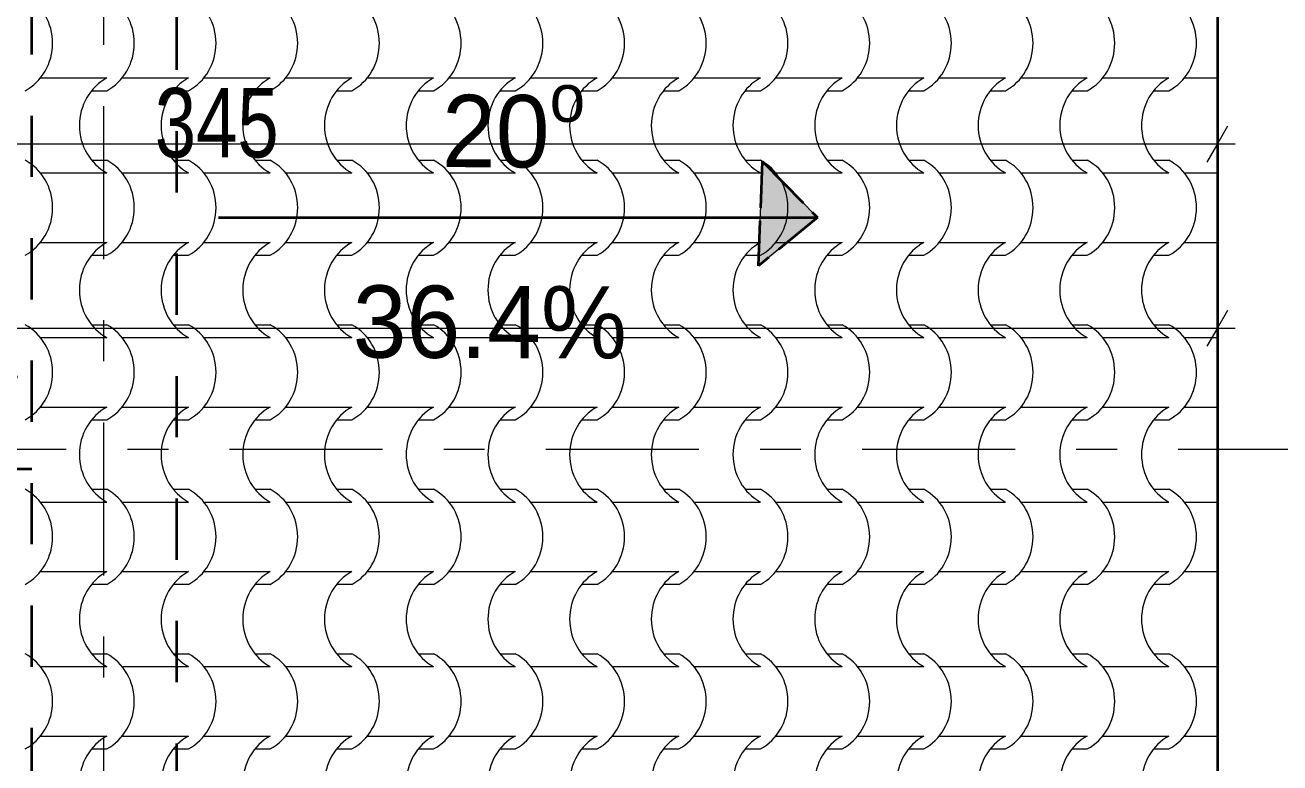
# Model space of a CAD drawing. Header units: millimetres. Extents: x -440 to 2671, y 0 to 297.
# Drawn here: x -122.05 to -78.66, y 149.15 to 174.66 of the extents above; entities that cross this region are included whole.
import ezdxf

# ---------------------------------------------------------------- set-up
doc = ezdxf.new("R2010")
doc.units = ezdxf.units.MM
doc.header["$MEASUREMENT"] = 0
doc.set_wipeout_variables(frame=1)
for name, pattern in [('- Двойно прекъснати линии', [10.936111, 5.291667, -2.116667, 1.411111, -2.116667]), ('- Прекъснати линия', [4.233333, 2.116667, -2.116667]), ('- Скирити линии', [2.45, 2, -0.45]), ('Wipeout_Contour', [1000, 0, -1000])]:
    doc.linetypes.add(name, pattern=pattern)
for name, color, linetype, lineweight, true_color in [('1', 7, 'Continuous', 13, 0x2b2b2b), ('46', 7, 'Continuous', 35, 0x4e4e4e), ('65', 7, 'Continuous', 20, 0x4e4e4e), ('85', 7, 'Continuous', 20, 0x404040)]:
    doc.layers.add(name, color=color, linetype=linetype, lineweight=lineweight, true_color=true_color)
doc.layers.add('102', color=254, linetype='Continuous', lineweight=15)
doc.layers.add('41', color=7, linetype='Continuous', lineweight=35)
doc.styles.add('GENERATED_STYLE_4', font='GOTHIC.TTF')
doc.styles.add('GENERATED_STYLE_6', font='GOTHIC.TTF')

# ---------------------------------------------------------------- blocks, each defined once
blk = doc.blocks.new('*X47')
at = {"layer": '102', "color": 254, "linetype": 'Continuous', "lineweight": 15}
for p, q in [((318.67, 172.83), (319.816, 172.83)), ((319.816, 172.83), (320.962, 172.83)), ((321.495, 172.83), (322.641, 172.83)), ((322.641, 172.83), (323.787, 172.83)), ((324.321, 172.83), (325.467, 172.83)), ((325.467, 172.83), (326.612, 172.83)), ((327.146, 172.83), (328.292, 172.83)), ((328.292, 172.83), (329.438, 172.83)), ((329.972, 172.83), (331.117, 172.83)), ((331.117, 172.83), (332.263, 172.83)), ((332.797, 172.83), (333.943, 172.83)), ((333.943, 172.83), (335.089, 172.83)), ((335.622, 172.83), (336.768, 172.83)), ((336.768, 172.83), (337.914, 172.83)), ((338.448, 172.83), (339.594, 172.83)), ((339.594, 172.83), (340.739, 172.83)), ((341.273, 172.83), (342.419, 172.83)), ((342.419, 172.83), (343.565, 172.83)), ((344.099, 172.83), (345.244, 172.83)), ((345.244, 172.83), (346.39, 172.83)), ((346.924, 172.83), (348.07, 172.83)), ((348.07, 172.83), (349.216, 172.83)), ((349.749, 172.83), (350.895, 172.83)), ((350.895, 172.83), (352.041, 172.83)), ((352.575, 172.83), (353.721, 172.83)), ((353.721, 172.83), (354.866, 172.83)), ((355.4, 172.83), (356.546, 172.83)), ((356.546, 172.83), (357.692, 172.83)), ((358.225, 172.83), (359.371, 172.83)), ((320.435, 172.39), (320.962, 172.39)), ((323.26, 172.39), (323.787, 172.39)), ((326.086, 172.39), (326.612, 172.39)), ((328.911, 172.39), (329.438, 172.39)), ((331.736, 172.39), (332.263, 172.39)), ((334.562, 172.39), (335.089, 172.39)), ((337.387, 172.39), (337.914, 172.39)), ((340.213, 172.39), (340.739, 172.39)), ((343.038, 172.39), (343.565, 172.39)), ((345.863, 172.39), (346.39, 172.39)), ((348.689, 172.39), (349.216, 172.39)), ((351.514, 172.39), (352.041, 172.39)), ((354.34, 172.39), (354.866, 172.39)), ((357.165, 172.39), (357.692, 172.39)), ((320.435, 169.985), (320.962, 169.985)), ((323.26, 169.985), (323.787, 169.985)), ((326.086, 169.985), (326.612, 169.985)), ((328.911, 169.985), (329.438, 169.985)), ((331.736, 169.985), (332.263, 169.985)), ((334.562, 169.985), (335.089, 169.985)), ((337.387, 169.985), (337.914, 169.985)), ((340.213, 169.985), (340.739, 169.985)), ((343.038, 169.985), (343.565, 169.985)), ((345.863, 169.985), (346.39, 169.985)), ((348.689, 169.985), (349.216, 169.985)), ((351.514, 169.985), (352.041, 169.985)), ((354.34, 169.985), (354.866, 169.985)), ((357.165, 169.985), (357.692, 169.985)), ((318.67, 169.545), (319.816, 169.545)), ((319.816, 169.545), (320.962, 169.545)), ((321.495, 169.545), (322.641, 169.545)), ((322.641, 169.545), (323.787, 169.545)), ((324.321, 169.545), (325.467, 169.545)), ((325.467, 169.545), (326.612, 169.545)), ((327.146, 169.545), (328.292, 169.545)), ((328.292, 169.545), (329.438, 169.545)), ((329.972, 169.545), (331.117, 169.545)), ((331.117, 169.545), (332.263, 169.545)), ((332.797, 169.545), (333.943, 169.545)), ((333.943, 169.545), (335.089, 169.545)), ((335.622, 169.545), (336.768, 169.545)), ((336.768, 169.545), (337.914, 169.545)), ((338.448, 169.545), (339.594, 169.545)), ((339.594, 169.545), (340.739, 169.545)), ((341.273, 169.545), (342.419, 169.545)), ((342.419, 169.545), (343.565, 169.545)), ((344.099, 169.545), (345.244, 169.545)), ((345.244, 169.545), (346.39, 169.545)), ((346.924, 169.545), (348.07, 169.545)), ((348.07, 169.545), (349.216, 169.545)), ((349.749, 169.545), (350.895, 169.545)), ((350.895, 169.545), (352.041, 169.545)), ((352.575, 169.545), (353.721, 169.545)), ((353.721, 169.545), (354.866, 169.545)), ((355.4, 169.545), (356.546, 169.545)), ((356.546, 169.545), (357.692, 169.545)), ((358.225, 169.545), (359.371, 169.545)), ((318.67, 167.14), (319.816, 167.14)), ((319.816, 167.14), (320.962, 167.14)), ((321.495, 167.14), (322.641, 167.14)), ((322.641, 167.14), (323.787, 167.14)), ((324.321, 167.14), (325.467, 167.14)), ((325.467, 167.14), (326.612, 167.14)), ((327.146, 167.14), (328.292, 167.14)), ((328.292, 167.14), (329.438, 167.14)), ((329.972, 167.14), (331.117, 167.14)), ((331.117, 167.14), (332.263, 167.14)), ((332.797, 167.14), (333.943, 167.14)), ((333.943, 167.14), (335.089, 167.14)), ((335.622, 167.14), (336.768, 167.14)), ((336.768, 167.14), (337.914, 167.14)), ((338.448, 167.14), (339.594, 167.14)), ((339.594, 167.14), (340.739, 167.14)), ((341.273, 167.14), (342.419, 167.14)), ((342.419, 167.14), (343.565, 167.14)), ((344.099, 167.14), (345.244, 167.14)), ((345.244, 167.14), (346.39, 167.14)), ((346.924, 167.14), (348.07, 167.14)), ((348.07, 167.14), (349.216, 167.14)), ((349.749, 167.14), (350.895, 167.14)), ((350.895, 167.14), (352.041, 167.14)), ((352.575, 167.14), (353.721, 167.14)), ((353.721, 167.14), (354.866, 167.14)), ((355.4, 167.14), (356.546, 167.14)), ((356.546, 167.14), (357.692, 167.14)), ((358.225, 167.14), (359.371, 167.14)), ((320.435, 166.7), (320.962, 166.7)), ((323.26, 166.7), (323.787, 166.7)), ((326.086, 166.7), (326.612, 166.7)), ((328.911, 166.7), (329.438, 166.7)), ((331.736, 166.7), (332.263, 166.7)), ((334.562, 166.7), (335.089, 166.7)), ((337.387, 166.7), (337.914, 166.7)), ((340.213, 166.7), (340.739, 166.7)), ((343.038, 166.7), (343.565, 166.7)), ((345.863, 166.7), (346.39, 166.7)), ((348.689, 166.7), (349.216, 166.7)), ((351.514, 166.7), (352.041, 166.7)), ((354.34, 166.7), (354.866, 166.7)), ((357.165, 166.7), (357.692, 166.7)), ((320.435, 164.295), (320.962, 164.295)), ((323.26, 164.295), (323.787, 164.295)), ((326.086, 164.295), (326.612, 164.295)), ((328.911, 164.295), (329.438, 164.295)), ((331.736, 164.295), (332.263, 164.295)), ((334.562, 164.295), (335.089, 164.295)), ((337.387, 164.295), (337.914, 164.295)), ((340.213, 164.295), (340.739, 164.295)), ((343.038, 164.295), (343.565, 164.295)), ((345.863, 164.295), (346.39, 164.295)), ((348.689, 164.295), (349.216, 164.295)), ((351.514, 164.295), (352.041, 164.295)), ((354.34, 164.295), (354.866, 164.295)), ((357.165, 164.295), (357.692, 164.295)), ((318.67, 163.855), (319.816, 163.855)), ((319.816, 163.855), (320.962, 163.855)), ((321.495, 163.855), (322.641, 163.855)), ((322.641, 163.855), (323.787, 163.855)), ((324.321, 163.855), (325.467, 163.855)), ((325.467, 163.855), (326.612, 163.855)), ((327.146, 163.855), (328.292, 163.855)), ((328.292, 163.855), (329.438, 163.855)), ((329.972, 163.855), (331.117, 163.855)), ((331.117, 163.855), (332.263, 163.855)), ((332.797, 163.855), (333.943, 163.855)), ((333.943, 163.855), (335.089, 163.855)), ((335.622, 163.855), (336.768, 163.855)), ((336.768, 163.855), (337.914, 163.855)), ((338.448, 163.855), (339.594, 163.855)), ((339.594, 163.855), (340.739, 163.855)), ((341.273, 163.855), (342.419, 163.855)), ((342.419, 163.855), (343.565, 163.855)), ((344.099, 163.855), (345.244, 163.855)), ((345.244, 163.855), (346.39, 163.855)), ((346.924, 163.855), (348.07, 163.855)), ((348.07, 163.855), (349.216, 163.855)), ((349.749, 163.855), (350.895, 163.855)), ((350.895, 163.855), (352.041, 163.855)), ((352.575, 163.855), (353.721, 163.855)), ((353.721, 163.855), (354.866, 163.855)), ((355.4, 163.855), (356.546, 163.855)), ((356.546, 163.855), (357.692, 163.855)), ((358.225, 163.855), (359.371, 163.855)), ((318.67, 161.451), (319.816, 161.451)), ((319.816, 161.451), (320.962, 161.451)), ((321.495, 161.451), (322.641, 161.451)), ((322.641, 161.451), (323.787, 161.451)), ((324.321, 161.451), (325.467, 161.451)), ((325.467, 161.451), (326.612, 161.451)), ((327.146, 161.451), (328.292, 161.451)), ((328.292, 161.451), (329.438, 161.451)), ((329.972, 161.451), (331.117, 161.451)), ((331.117, 161.451), (332.263, 161.451)), ((332.797, 161.451), (333.943, 161.451)), ((333.943, 161.451), (335.089, 161.451)), ((335.622, 161.451), (336.768, 161.451)), ((336.768, 161.451), (337.914, 161.451)), ((338.448, 161.451), (339.594, 161.451)), ((339.594, 161.451), (340.739, 161.451)), ((341.273, 161.451), (342.419, 161.451)), ((342.419, 161.451), (343.565, 161.451)), ((344.099, 161.451), (345.244, 161.451)), ((345.244, 161.451), (346.39, 161.451)), ((346.924, 161.451), (348.07, 161.451)), ((348.07, 161.451), (349.216, 161.451)), ((349.749, 161.451), (350.895, 161.451)), ((350.895, 161.451), (352.041, 161.451)), ((352.575, 161.451), (353.721, 161.451)), ((353.721, 161.451), (354.866, 161.451)), ((355.4, 161.451), (356.546, 161.451)), ((356.546, 161.451), (357.692, 161.451)), ((358.225, 161.451), (359.371, 161.451)), ((320.435, 161.011), (320.962, 161.011)), ((323.26, 161.011), (323.787, 161.011)), ((326.086, 161.011), (326.612, 161.011)), ((328.911, 161.011), (329.438, 161.011)), ((331.736, 161.011), (332.263, 161.011)), ((334.562, 161.011), (335.089, 161.011)), ((337.387, 161.011), (337.914, 161.011)), ((340.213, 161.011), (340.739, 161.011)), ((343.038, 161.011), (343.565, 161.011)), ((345.863, 161.011), (346.39, 161.011)), ((348.689, 161.011), (349.216, 161.011)), ((351.514, 161.011), (352.041, 161.011)), ((354.34, 161.011), (354.866, 161.011)), ((357.165, 161.011), (357.692, 161.011)), ((320.435, 158.606), (320.962, 158.606)), ((323.26, 158.606), (323.787, 158.606)), ((326.086, 158.606), (326.612, 158.606)), ((328.911, 158.606), (329.438, 158.606)), ((331.736, 158.606), (332.263, 158.606)), ((334.562, 158.606), (335.089, 158.606)), ((337.387, 158.606), (337.914, 158.606)), ((340.213, 158.606), (340.739, 158.606)), ((343.038, 158.606), (343.565, 158.606)), ((345.863, 158.606), (346.39, 158.606)), ((348.689, 158.606), (349.216, 158.606)), ((351.514, 158.606), (352.041, 158.606)), ((354.34, 158.606), (354.866, 158.606)), ((357.165, 158.606), (357.692, 158.606)), ((318.67, 158.166), (319.816, 158.166)), ((319.816, 158.166), (320.962, 158.166)), ((321.495, 158.166), (322.641, 158.166)), ((322.641, 158.166), (323.787, 158.166)), ((324.321, 158.166), (325.467, 158.166)), ((325.467, 158.166), (326.612, 158.166)), ((327.146, 158.166), (328.292, 158.166)), ((328.292, 158.166), (329.438, 158.166)), ((329.972, 158.166), (331.117, 158.166)), ((331.117, 158.166), (332.263, 158.166)), ((332.797, 158.166), (333.943, 158.166)), ((333.943, 158.166), (335.089, 158.166)), ((335.622, 158.166), (336.768, 158.166)), ((336.768, 158.166), (337.914, 158.166)), ((338.448, 158.166), (339.594, 158.166)), ((339.594, 158.166), (340.739, 158.166)), ((341.273, 158.166), (342.419, 158.166)), ((342.419, 158.166), (343.565, 158.166)), ((344.099, 158.166), (345.244, 158.166)), ((345.244, 158.166), (346.39, 158.166)), ((346.924, 158.166), (348.07, 158.166)), ((348.07, 158.166), (349.216, 158.166)), ((349.749, 158.166), (350.895, 158.166)), ((350.895, 158.166), (352.041, 158.166)), ((352.575, 158.166), (353.721, 158.166)), ((353.721, 158.166), (354.866, 158.166)), ((355.4, 158.166), (356.546, 158.166)), ((356.546, 158.166), (357.692, 158.166)), ((358.225, 158.166), (359.371, 158.166)), ((318.67, 155.761), (319.816, 155.761)), ((319.816, 155.761), (320.962, 155.761)), ((321.495, 155.761), (322.641, 155.761)), ((322.641, 155.761), (323.787, 155.761)), ((324.321, 155.761), (325.467, 155.761)), ((325.467, 155.761), (326.612, 155.761)), ((327.146, 155.761), (328.292, 155.761)), ((328.292, 155.761), (329.438, 155.761)), ((329.972, 155.761), (331.117, 155.761)), ((331.117, 155.761), (332.263, 155.761)), ((332.797, 155.761), (333.943, 155.761)), ((333.943, 155.761), (335.089, 155.761)), ((335.622, 155.761), (336.768, 155.761)), ((336.768, 155.761), (337.914, 155.761)), ((338.448, 155.761), (339.594, 155.761)), ((339.594, 155.761), (340.739, 155.761)), ((341.273, 155.761), (342.419, 155.761)), ((342.419, 155.761), (343.565, 155.761)), ((344.099, 155.761), (345.244, 155.761)), ((345.244, 155.761), (346.39, 155.761)), ((346.924, 155.761), (348.07, 155.761)), ((348.07, 155.761), (349.216, 155.761)), ((349.749, 155.761), (350.895, 155.761)), ((350.895, 155.761), (352.041, 155.761)), ((352.575, 155.761), (353.721, 155.761)), ((353.721, 155.761), (354.866, 155.761)), ((355.4, 155.761), (356.546, 155.761)), ((356.546, 155.761), (357.692, 155.761)), ((358.225, 155.761), (359.371, 155.761)), ((320.435, 155.321), (320.962, 155.321)), ((323.26, 155.321), (323.787, 155.321)), ((326.086, 155.321), (326.612, 155.321)), ((328.911, 155.321), (329.438, 155.321)), ((331.736, 155.321), (332.263, 155.321)), ((334.562, 155.321), (335.089, 155.321)), ((337.387, 155.321), (337.914, 155.321)), ((340.213, 155.321), (340.739, 155.321)), ((343.038, 155.321), (343.565, 155.321)), ((345.863, 155.321), (346.39, 155.321)), ((348.689, 155.321), (349.216, 155.321)), ((351.514, 155.321), (352.041, 155.321)), ((354.34, 155.321), (354.866, 155.321)), ((357.165, 155.321), (357.692, 155.321)), ((320.435, 152.916), (320.962, 152.916)), ((323.26, 152.916), (323.787, 152.916)), ((326.086, 152.916), (326.612, 152.916)), ((328.911, 152.916), (329.438, 152.916)), ((331.736, 152.916), (332.263, 152.916)), ((334.562, 152.916), (335.089, 152.916)), ((337.387, 152.916), (337.914, 152.916)), ((340.213, 152.916), (340.739, 152.916)), ((343.038, 152.916), (343.565, 152.916)), ((345.863, 152.916), (346.39, 152.916)), ((348.689, 152.916), (349.216, 152.916)), ((351.514, 152.916), (352.041, 152.916)), ((354.34, 152.916), (354.866, 152.916)), ((357.165, 152.916), (357.692, 152.916)), ((318.67, 152.476), (319.816, 152.476)), ((319.816, 152.476), (320.962, 152.476)), ((321.495, 152.476), (322.641, 152.476)), ((322.641, 152.476), (323.787, 152.476)), ((324.321, 152.476), (325.467, 152.476)), ((325.467, 152.476), (326.612, 152.476)), ((327.146, 152.476), (328.292, 152.476)), ((328.292, 152.476), (329.438, 152.476)), ((329.972, 152.476), (331.117, 152.476)), ((331.117, 152.476), (332.263, 152.476)), ((332.797, 152.476), (333.943, 152.476)), ((333.943, 152.476), (335.089, 152.476)), ((335.622, 152.476), (336.768, 152.476)), ((336.768, 152.476), (337.914, 152.476)), ((338.448, 152.476), (339.594, 152.476)), ((339.594, 152.476), (340.739, 152.476)), ((341.273, 152.476), (342.419, 152.476)), ((342.419, 152.476), (343.565, 152.476)), ((344.099, 152.476), (345.244, 152.476)), ((345.244, 152.476), (346.39, 152.476)), ((346.924, 152.476), (348.07, 152.476)), ((348.07, 152.476), (349.216, 152.476)), ((349.749, 152.476), (350.895, 152.476)), ((350.895, 152.476), (352.041, 152.476)), ((352.575, 152.476), (353.721, 152.476)), ((353.721, 152.476), (354.866, 152.476)), ((355.4, 152.476), (356.546, 152.476)), ((356.546, 152.476), (357.692, 152.476)), ((358.225, 152.476), (359.371, 152.476)), ((318.67, 150.071), (319.816, 150.071)), ((319.816, 150.071), (320.962, 150.071)), ((321.495, 150.071), (322.641, 150.071)), ((322.641, 150.071), (323.787, 150.071)), ((324.321, 150.071), (325.467, 150.071)), ((325.467, 150.071), (326.612, 150.071)), ((327.146, 150.071), (328.292, 150.071)), ((328.292, 150.071), (329.438, 150.071)), ((329.972, 150.071), (331.117, 150.071)), ((331.117, 150.071), (332.263, 150.071)), ((332.797, 150.071), (333.943, 150.071)), ((333.943, 150.071), (335.089, 150.071)), ((335.622, 150.071), (336.768, 150.071)), ((336.768, 150.071), (337.914, 150.071)), ((338.448, 150.071), (339.594, 150.071)), ((339.594, 150.071), (340.739, 150.071)), ((341.273, 150.071), (342.419, 150.071)), ((342.419, 150.071), (343.565, 150.071)), ((344.099, 150.071), (345.244, 150.071)), ((345.244, 150.071), (346.39, 150.071)), ((346.924, 150.071), (348.07, 150.071)), ((348.07, 150.071), (349.216, 150.071)), ((349.749, 150.071), (350.895, 150.071)), ((350.895, 150.071), (352.041, 150.071)), ((352.575, 150.071), (353.721, 150.071)), ((353.721, 150.071), (354.866, 150.071)), ((355.4, 150.071), (356.546, 150.071)), ((356.546, 150.071), (357.692, 150.071)), ((358.225, 150.071), (359.371, 150.071)), ((320.435, 149.631), (320.962, 149.631)), ((323.26, 149.631), (323.787, 149.631)), ((326.086, 149.631), (326.612, 149.631)), ((328.911, 149.631), (329.438, 149.631)), ((331.736, 149.631), (332.263, 149.631)), ((334.562, 149.631), (335.089, 149.631)), ((337.387, 149.631), (337.914, 149.631)), ((340.213, 149.631), (340.739, 149.631)), ((343.038, 149.631), (343.565, 149.631)), ((345.863, 149.631), (346.39, 149.631)), ((348.689, 149.631), (349.216, 149.631)), ((351.514, 149.631), (352.041, 149.631)), ((354.34, 149.631), (354.866, 149.631)), ((357.165, 149.631), (357.692, 149.631))]:
    blk.add_line(p, q, dxfattribs=at)
for centre, major_axis, start_param, end_param in [((317.36, 174.032), (0, 1.839), 3.607672, 5.817106), ((320.185, 174.032), (0, 1.839), 3.607672, 5.817106), ((323.011, 174.032), (0, 1.839), 3.607672, 5.817106), ((325.836, 174.032), (0, 1.839), 3.607672, 5.817106), ((328.661, 174.032), (0, 1.839), 3.607672, 5.817106), ((331.487, 174.032), (0, 1.839), 3.607672, 5.817106), ((334.312, 174.032), (0, 1.839), 3.607672, 5.817106), ((337.138, 174.032), (0, 1.839), 3.607672, 5.817106), ((339.963, 174.032), (0, 1.839), 3.607672, 5.817106), ((342.788, 174.032), (0, 1.839), 3.607672, 5.817106), ((345.614, 174.032), (0, 1.839), 3.607672, 5.817106), ((348.439, 174.032), (0, 1.839), 3.607672, 5.817106), ((351.265, 174.032), (0, 1.839), 3.607672, 5.817106), ((354.09, 174.032), (0, 1.839), 3.607672, 5.817106), ((356.915, 174.032), (0, 1.839), 3.607672, 5.817106), ((321.75, 171.182), (0, 1.849), 0.471039, 1.56782), ((324.576, 171.182), (0, 1.849), 0.471039, 1.56782), ((327.401, 171.182), (0, 1.849), 0.471039, 1.56782), ((330.226, 171.182), (0, 1.849), 0.471039, 1.56782), ((333.052, 171.182), (0, 1.849), 0.471039, 1.56782), ((335.877, 171.182), (0, 1.849), 0.471039, 1.56782), ((338.703, 171.182), (0, 1.849), 0.471039, 1.56782), ((341.528, 171.182), (0, 1.849), 0.471039, 1.56782), ((344.353, 171.182), (0, 1.849), 0.471039, 1.56782), ((347.179, 171.182), (0, 1.849), 0.471039, 1.56782), ((350.004, 171.182), (0, 1.849), 0.471039, 1.56782), ((352.83, 171.182), (0, 1.849), 0.471039, 1.56782), ((355.655, 171.182), (0, 1.849), 0.471039, 1.56782), ((358.48, 171.182), (0, 1.849), 0.471039, 1.56782), ((321.75, 171.193), (0, 1.849), 1.573772, 2.670554), ((324.576, 171.193), (0, 1.849), 1.573772, 2.670554), ((327.401, 171.193), (0, 1.849), 1.573772, 2.670554), ((330.226, 171.193), (0, 1.849), 1.573772, 2.670554), ((333.052, 171.193), (0, 1.849), 1.573772, 2.670554), ((335.877, 171.193), (0, 1.849), 1.573772, 2.670554), ((338.703, 171.193), (0, 1.849), 1.573772, 2.670554), ((341.528, 171.193), (0, 1.849), 1.573772, 2.670554), ((344.353, 171.193), (0, 1.849), 1.573772, 2.670554), ((347.179, 171.193), (0, 1.849), 1.573772, 2.670554), ((350.004, 171.193), (0, 1.849), 1.573772, 2.670554), ((352.83, 171.193), (0, 1.849), 1.573772, 2.670554), ((355.655, 171.193), (0, 1.849), 1.573772, 2.670554), ((358.48, 171.193), (0, 1.849), 1.573772, 2.670554), ((317.36, 168.343), (0, 1.839), 3.607672, 5.817106), ((320.185, 168.343), (0, 1.839), 3.607672, 5.817106), ((323.011, 168.343), (0, 1.839), 3.607672, 5.817106), ((325.836, 168.343), (0, 1.839), 3.607672, 5.817106), ((328.661, 168.343), (0, 1.839), 3.607672, 5.817106), ((331.487, 168.343), (0, 1.839), 3.607672, 5.817106), ((334.312, 168.343), (0, 1.839), 3.607672, 5.817106), ((337.138, 168.343), (0, 1.839), 3.607672, 5.817106), ((339.963, 168.343), (0, 1.839), 3.607672, 5.817106), ((342.788, 168.343), (0, 1.839), 3.607672, 5.817106), ((345.614, 168.343), (0, 1.839), 3.607672, 5.817106), ((348.439, 168.343), (0, 1.839), 3.607672, 5.817106), ((351.265, 168.343), (0, 1.839), 3.607672, 5.817106), ((354.09, 168.343), (0, 1.839), 3.607672, 5.817106), ((356.915, 168.343), (0, 1.839), 3.607672, 5.817106), ((321.75, 165.492), (0, 1.849), 0.471039, 1.56782), ((324.576, 165.492), (0, 1.849), 0.471039, 1.56782), ((327.401, 165.492), (0, 1.849), 0.471039, 1.56782), ((330.226, 165.492), (0, 1.849), 0.471039, 1.56782), ((333.052, 165.492), (0, 1.849), 0.471039, 1.56782), ((335.877, 165.492), (0, 1.849), 0.471039, 1.56782), ((338.703, 165.492), (0, 1.849), 0.471039, 1.56782), ((341.528, 165.492), (0, 1.849), 0.471039, 1.56782), ((344.353, 165.492), (0, 1.849), 0.471039, 1.56782), ((347.179, 165.492), (0, 1.849), 0.471039, 1.56782), ((350.004, 165.492), (0, 1.849), 0.471039, 1.56782), ((352.83, 165.492), (0, 1.849), 0.471039, 1.56782), ((355.655, 165.492), (0, 1.849), 0.471039, 1.56782), ((358.48, 165.492), (0, 1.849), 0.471039, 1.56782), ((321.75, 165.503), (0, 1.849), 1.573772, 2.670554), ((324.576, 165.503), (0, 1.849), 1.573772, 2.670554), ((327.401, 165.503), (0, 1.849), 1.573772, 2.670554), ((330.226, 165.503), (0, 1.849), 1.573772, 2.670554), ((333.052, 165.503), (0, 1.849), 1.573772, 2.670554), ((335.877, 165.503), (0, 1.849), 1.573772, 2.670554), ((338.703, 165.503), (0, 1.849), 1.573772, 2.670554), ((341.528, 165.503), (0, 1.849), 1.573772, 2.670554), ((344.353, 165.503), (0, 1.849), 1.573772, 2.670554), ((347.179, 165.503), (0, 1.849), 1.573772, 2.670554), ((350.004, 165.503), (0, 1.849), 1.573772, 2.670554), ((352.83, 165.503), (0, 1.849), 1.573772, 2.670554), ((355.655, 165.503), (0, 1.849), 1.573772, 2.670554), ((358.48, 165.503), (0, 1.849), 1.573772, 2.670554), ((317.36, 162.653), (0, 1.839), 3.607672, 5.817106), ((320.185, 162.653), (0, 1.839), 3.607672, 5.817106), ((323.011, 162.653), (0, 1.839), 3.607672, 5.817106), ((325.836, 162.653), (0, 1.839), 3.607672, 5.817106), ((328.661, 162.653), (0, 1.839), 3.607672, 5.817106), ((331.487, 162.653), (0, 1.839), 3.607672, 5.817106), ((334.312, 162.653), (0, 1.839), 3.607672, 5.817106), ((337.138, 162.653), (0, 1.839), 3.607672, 5.817106), ((339.963, 162.653), (0, 1.839), 3.607672, 5.817106), ((342.788, 162.653), (0, 1.839), 3.607672, 5.817106), ((345.614, 162.653), (0, 1.839), 3.607672, 5.817106), ((348.439, 162.653), (0, 1.839), 3.607672, 5.817106), ((351.265, 162.653), (0, 1.839), 3.607672, 5.817106), ((354.09, 162.653), (0, 1.839), 3.607672, 5.817106), ((356.915, 162.653), (0, 1.839), 3.607672, 5.817106), ((321.75, 159.803), (0, 1.849), 0.471039, 1.56782), ((324.576, 159.803), (0, 1.849), 0.471039, 1.56782), ((327.401, 159.803), (0, 1.849), 0.471039, 1.56782), ((330.226, 159.803), (0, 1.849), 0.471039, 1.56782), ((333.052, 159.803), (0, 1.849), 0.471039, 1.56782), ((335.877, 159.803), (0, 1.849), 0.471039, 1.56782), ((338.703, 159.803), (0, 1.849), 0.471039, 1.56782), ((341.528, 159.803), (0, 1.849), 0.471039, 1.56782), ((344.353, 159.803), (0, 1.849), 0.471039, 1.56782), ((347.179, 159.803), (0, 1.849), 0.471039, 1.56782), ((350.004, 159.803), (0, 1.849), 0.471039, 1.56782), ((352.83, 159.803), (0, 1.849), 0.471039, 1.56782), ((355.655, 159.803), (0, 1.849), 0.471039, 1.56782), ((358.48, 159.803), (0, 1.849), 0.471039, 1.56782), ((321.75, 159.814), (0, 1.849), 1.573772, 2.670554), ((324.576, 159.814), (0, 1.849), 1.573772, 2.670554), ((327.401, 159.814), (0, 1.849), 1.573772, 2.670554), ((330.226, 159.814), (0, 1.849), 1.573772, 2.670554), ((333.052, 159.814), (0, 1.849), 1.573772, 2.670554), ((335.877, 159.814), (0, 1.849), 1.573772, 2.670554), ((338.703, 159.814), (0, 1.849), 1.573772, 2.670554), ((341.528, 159.814), (0, 1.849), 1.573772, 2.670554), ((344.353, 159.814), (0, 1.849), 1.573772, 2.670554), ((347.179, 159.814), (0, 1.849), 1.573772, 2.670554), ((350.004, 159.814), (0, 1.849), 1.573772, 2.670554), ((352.83, 159.814), (0, 1.849), 1.573772, 2.670554), ((355.655, 159.814), (0, 1.849), 1.573772, 2.670554), ((358.48, 159.814), (0, 1.849), 1.573772, 2.670554), ((317.36, 156.963), (0, 1.839), 3.607672, 5.817106), ((320.185, 156.963), (0, 1.839), 3.607672, 5.817106), ((323.011, 156.963), (0, 1.839), 3.607672, 5.817106), ((325.836, 156.963), (0, 1.839), 3.607672, 5.817106), ((328.661, 156.963), (0, 1.839), 3.607672, 5.817106), ((331.487, 156.963), (0, 1.839), 3.607672, 5.817106), ((334.312, 156.963), (0, 1.839), 3.607672, 5.817106), ((337.138, 156.963), (0, 1.839), 3.607672, 5.817106), ((339.963, 156.963), (0, 1.839), 3.607672, 5.817106), ((342.788, 156.963), (0, 1.839), 3.607672, 5.817106), ((345.614, 156.963), (0, 1.839), 3.607672, 5.817106), ((348.439, 156.963), (0, 1.839), 3.607672, 5.817106), ((351.265, 156.963), (0, 1.839), 3.607672, 5.817106), ((354.09, 156.963), (0, 1.839), 3.607672, 5.817106), ((356.915, 156.963), (0, 1.839), 3.607672, 5.817106), ((321.75, 154.113), (0, 1.849), 0.471039, 1.56782), ((324.576, 154.113), (0, 1.849), 0.471039, 1.56782), ((327.401, 154.113), (0, 1.849), 0.471039, 1.56782), ((330.226, 154.113), (0, 1.849), 0.471039, 1.56782), ((333.052, 154.113), (0, 1.849), 0.471039, 1.56782), ((335.877, 154.113), (0, 1.849), 0.471039, 1.56782), ((338.703, 154.113), (0, 1.849), 0.471039, 1.56782), ((341.528, 154.113), (0, 1.849), 0.471039, 1.56782), ((344.353, 154.113), (0, 1.849), 0.471039, 1.56782), ((347.179, 154.113), (0, 1.849), 0.471039, 1.56782), ((350.004, 154.113), (0, 1.849), 0.471039, 1.56782), ((352.83, 154.113), (0, 1.849), 0.471039, 1.56782), ((355.655, 154.113), (0, 1.849), 0.471039, 1.56782), ((358.48, 154.113), (0, 1.849), 0.471039, 1.56782), ((321.75, 154.124), (0, 1.849), 1.573772, 2.670554), ((324.576, 154.124), (0, 1.849), 1.573772, 2.670554), ((327.401, 154.124), (0, 1.849), 1.573772, 2.670554), ((330.226, 154.124), (0, 1.849), 1.573772, 2.670554), ((333.052, 154.124), (0, 1.849), 1.573772, 2.670554), ((335.877, 154.124), (0, 1.849), 1.573772, 2.670554), ((338.703, 154.124), (0, 1.849), 1.573772, 2.670554), ((341.528, 154.124), (0, 1.849), 1.573772, 2.670554), ((344.353, 154.124), (0, 1.849), 1.573772, 2.670554), ((347.179, 154.124), (0, 1.849), 1.573772, 2.670554), ((350.004, 154.124), (0, 1.849), 1.573772, 2.670554), ((352.83, 154.124), (0, 1.849), 1.573772, 2.670554), ((355.655, 154.124), (0, 1.849), 1.573772, 2.670554), ((358.48, 154.124), (0, 1.849), 1.573772, 2.670554), ((317.36, 151.274), (0, 1.839), 3.607672, 5.817106), ((320.185, 151.274), (0, 1.839), 3.607672, 5.817106), ((323.011, 151.274), (0, 1.839), 3.607672, 5.817106), ((325.836, 151.274), (0, 1.839), 3.607672, 5.817106), ((328.661, 151.274), (0, 1.839), 3.607672, 5.817106), ((331.487, 151.274), (0, 1.839), 3.607672, 5.817106), ((334.312, 151.274), (0, 1.839), 3.607672, 5.817106), ((337.138, 151.274), (0, 1.839), 3.607672, 5.817106), ((339.963, 151.274), (0, 1.839), 3.607672, 5.817106), ((342.788, 151.274), (0, 1.839), 3.607672, 5.817106), ((345.614, 151.274), (0, 1.839), 3.607672, 5.817106), ((348.439, 151.274), (0, 1.839), 3.607672, 5.817106), ((351.265, 151.274), (0, 1.839), 3.607672, 5.817106), ((354.09, 151.274), (0, 1.839), 3.607672, 5.817106), ((356.915, 151.274), (0, 1.839), 3.607672, 5.817106), ((321.75, 148.424), (0, 1.849), 0.471039, 1.56782), ((324.576, 148.424), (0, 1.849), 0.471039, 1.56782), ((327.401, 148.424), (0, 1.849), 0.471039, 1.56782), ((330.226, 148.424), (0, 1.849), 0.471039, 1.56782), ((333.052, 148.424), (0, 1.849), 0.471039, 1.56782), ((335.877, 148.424), (0, 1.849), 0.471039, 1.56782), ((338.703, 148.424), (0, 1.849), 0.471039, 1.56782), ((341.528, 148.424), (0, 1.849), 0.471039, 1.56782), ((344.353, 148.424), (0, 1.849), 0.471039, 1.56782), ((347.179, 148.424), (0, 1.849), 0.471039, 1.56782), ((350.004, 148.424), (0, 1.849), 0.471039, 1.56782), ((352.83, 148.424), (0, 1.849), 0.471039, 1.56782), ((355.655, 148.424), (0, 1.849), 0.471039, 1.56782), ((358.48, 148.424), (0, 1.849), 0.471039, 1.56782)]:
    blk.add_ellipse(centre, major_axis=major_axis, ratio=0.939693, start_param=start_param, end_param=end_param, dxfattribs=at)

msp = doc.modelspace()

# ---------------------------------------------------------------- wipeouts: each hides what was drawn before it
at = {"color": 254, "linetype": 'Wipeout_Contour', "lineweight": 0, "ltscale": 1886.276001}
msp.add_wipeout([(-96.817, 234.498), (-231.817, 234.498), (-231.817, 111.498), (-216.817, 96.498), (-96.817, 96.498), (-165.817, 165.498)], dxfattribs=at)

# ---------------------------------------------------------------- next in the draw order: wipeouts: each hides what was drawn before it
at = {"color": 254, "linetype": 'Wipeout_Contour', "lineweight": 0, "ltscale": 1134.820648}
msp.add_wipeout([(-80.817, 234.498), (-149.817, 165.498), (-80.817, 96.498)], dxfattribs=at)

# ---------------------------------------------------------------- next in the draw order: linework, layer by layer
at = {"layer": '41', "color": 7, "linetype": 'Continuous', "lineweight": 35, "flags": 128}
msp.add_lwpolyline([(-80.817, 234.498), (-80.817, 96.498)], dxfattribs=at)

# ---------------------------------------------------------------- next in the draw order: block references
at = {"layer": '65', "color": 251, "linetype": 'Continuous', "lineweight": 20, "true_color": 0x4e4e4e}
msp.add_blockref('*X47', (-440.188, 0), dxfattribs=at)

# ---------------------------------------------------------------- next in the draw order: wipeouts: each hides what was drawn before it
at = {"color": 254, "linetype": 'Wipeout_Contour', "lineweight": 0, "ltscale": 1383.389464}
msp.add_wipeout([(-80.817, 96.498), (-149.817, 165.498), (-165.817, 165.498), (-96.817, 96.498)], dxfattribs=at)

# ---------------------------------------------------------------- next in the draw order: linework, layer by layer
at = {"layer": '1', "linetype": '- Двойно прекъснати линии', "lineweight": 13}
msp.add_line((-366.512, 159.998), (-72.802, 159.998), dxfattribs=at)
at = {"layer": '41', "color": 7, "linetype": '- Прекъснати линия', "lineweight": 35, "flags": 128}
for points in [[(-253.935, 101.498), (-253.935, 162.498), (-121.817, 162.498)], [(-121.817, 159.298), (-250.735, 159.298), (-250.735, 159.998), (-250.735, 101.498)]]:
    msp.add_lwpolyline(points, dxfattribs=at)
at = {"layer": '85', "linetype": 'Continuous', "lineweight": 20}
for p, q in [((-80.817, 163.237), (-80.817, 165.112)), ((-81.178, 163.55), (-80.456, 164.8)), ((-366.817, 164.175), (-80.817, 164.175)), ((-80.817, 164.175), (-80.206, 164.175))]:
    msp.add_line(p, q, dxfattribs=at)

# ---------------------------------------------------------------- next in the draw order: wipeouts: each hides what was drawn before it
at = {"color": 254, "linetype": 'Wipeout_Contour', "lineweight": 0, "ltscale": 1499.526525}
msp.add_wipeout([(-96.817, 234.498), (-165.817, 165.498), (-149.817, 165.498), (-80.817, 234.498)], dxfattribs=at)

# ---------------------------------------------------------------- next in the draw order: hatches: boundary and pattern name
at = {"layer": '1', "linetype": 'Continuous', "lineweight": 13, "true_color": 0x2b2b2b}
msp.add_hatch(color=250, dxfattribs=at).paths.add_polyline_path([(-96.547, 169.943), (-96.688, 166.338), (-94.651, 168.005)])

# ---------------------------------------------------------------- next in the draw order: linework, layer by layer
at = {"layer": '1', "linetype": '- Двойно прекъснати линии', "lineweight": 13}
msp.add_line((-119.324, 90.013), (-119.324, 238.503), dxfattribs=at)
at = {"layer": '1', "color": 250, "linetype": 'Continuous', "lineweight": 13, "true_color": 0x2b2b2b, "flags": 128}
msp.add_lwpolyline([(-96.547, 169.943), (-94.651, 168.005), (-96.688, 166.338)], close=True, dxfattribs=at)
at = {"layer": '41', "color": 7, "linetype": '- Прекъснати линия', "lineweight": 35, "flags": 128}
msp.add_lwpolyline([(-356.817, 96.498), (-356.817, 234.498), (-80.817, 234.498), (-80.817, 96.498)], dxfattribs=at)
msp.add_lwpolyline([(-116.817, 234.489), (-116.817, 96.498), (-121.817, 96.498), (-121.817, 234.489)], close=True, dxfattribs=at)
at = {"layer": '41', "color": 7, "linetype": '- Скирити линии', "lineweight": 35, "flags": 128}
msp.add_lwpolyline([(-96.547, 169.943), (-94.651, 168.005), (-96.688, 166.338)], close=True, dxfattribs=at)
at = {"layer": '41', "color": 7, "linetype": 'Continuous', "lineweight": 35, "flags": 128}
msp.add_lwpolyline([(-115.366, 168.005), (-94.651, 168.005)], dxfattribs=at)
at = {"layer": '85', "linetype": 'Continuous', "lineweight": 20}
for p, q in [((-80.817, 169.609), (-80.817, 171.484)), ((-81.178, 169.922), (-80.456, 171.172)), ((-149.817, 170.547), (-80.817, 170.547)), ((-80.817, 170.547), (-80.206, 170.547))]:
    msp.add_line(p, q, dxfattribs=at)

# ---------------------------------------------------------------- next in the draw order: texts
at = {"layer": '1', "linetype": 'Continuous', "lineweight": 13, "insert": (-117.567, 170.048), "char_height": 2.4, "attachment_point": 7, "style": 'GENERATED_STYLE_6'}
msp.add_mtext('\\A1;{\\W0.800000x;\\pql;\\fCentury Gothic|b0|i0|c0|p34;345}', dxfattribs=at)
at = {"layer": '46', "color": 251, "linetype": 'Continuous', "lineweight": 35, "true_color": 0x4e4e4e, "char_height": 2.5, "attachment_point": 5, "rotation": 359.7949, "style": 'GENERATED_STYLE_4'}
for s, insert in [('\\A1;{\\pqc;\\fCentury Gothic|b0|i0|c204|p34;20\\fCentury Gothic|b0|i0|c204|p34;\\A1{\\H.66x;\\Sо^  ;}}', (-105.162, 170.989)), ('\\A1;{\\pqc;\\fCentury Gothic|b0|i0|c204|p34;36.4%}', (-105.981, 164.375))]:
    msp.add_mtext(s, dxfattribs=dict(at, insert=insert))

doc.saveas('drawing.dxf')
